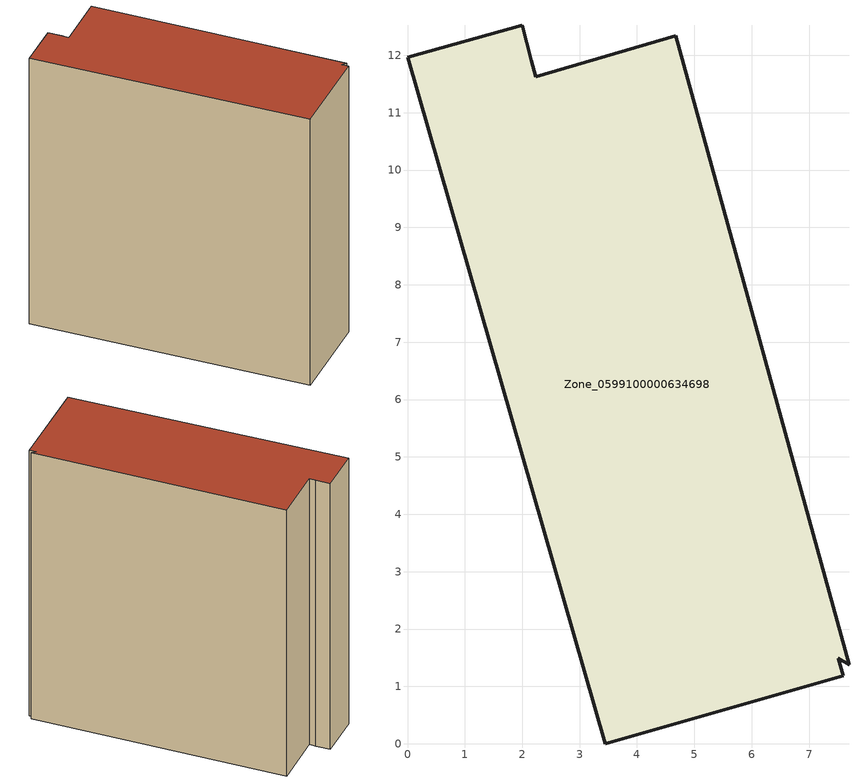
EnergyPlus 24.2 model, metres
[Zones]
Zone_0599100000634698
 floor ground (C_G): 4.68,12.34 7.7,1.38 7.51,1.49 7.59,1.18 3.45,0 0,11.96 2,12.52 2.16,11.91 2.24,11.62 z0
 wall outside (C_F): 0,11.96 3.45,0 7.59,1.18 7.51,1.49 7.7,1.38 4.68,12.34 2.24,11.62 2.16,11.91 2,12.52 0,11.96 z0:13.07
 roof outside (C_R): 7.7,1.38 4.68,12.34 2.24,11.62 2.16,11.91 2,12.52 0,11.96 3.45,0 7.59,1.18 7.51,1.49 z13.07
[BUILDING]
Pand.0599100000634698: North Axis=0; Terrain=City; Loads Convergence Tolerance Value=0.04; Temperature Convergence Tolerance Value=0.4; Solar Distribution=FullExterior; Maximum Number of Warmup Days=25; Minimum Number of Warmup Days=1
[Site:Location]
Rotterdam.The.Hague.AP_ZH_NLD Design_Conditions: Latitude=51.96; Longitude=4.45; Time Zone=1; Elevation=-4.5
[SITE:GROUNDTEMPERATURE:BUILDINGSURFACE]
18, 18, 18, 18, 18, 18, 18, 18, 18, 18, 18, 18
[MATERIAL] Thermal Absorptance=0.9; Solar Absorptance=0.7; Visible Absorptance=0.7
Name | Roughness | Thickness | Conductivity | Density | Specific Heat
G.TI.1946 | MediumSmooth | 0.15 | 1 | 540 | 1210
F.TI.1946 | Rough | 0.3 | 0.857143 | 1920 | 840
R.TI.1946 | MediumRough | 0.2 | 0.1 | 1500 | 1000
[CONSTRUCTION]
C_G: G.TI.1946
C_F: F.TI.1946
C_R: R.TI.1946
[ZONE]
Zone_0599100000634698: Type=1; Multiplier=1; Ceiling Height=Autocalculate; Volume=Autocalculate; Floor Area=autocalculate; Part of Total Floor Area=Yes
[ZONEINFILTRATION:DESIGNFLOWRATE]
Infil_Zone_0599100000634698: Zone or ZoneList or Space or SpaceList=Zone_0599100000634698; Schedule=AlwaysOn; Design Flow Rate Calculation Method=Flow/Area; Flow Rate per Floor Area=0.003; Constant Term Coefficient=1; Temperature Term Coefficient=0; Velocity Term Coefficient=0; Velocity Squared Term Coefficient=0
[HVACTEMPLATE:ZONE:IDEALLOADSAIRSYSTEM]
Zone_0599100000634698: Maximum Heating Supply Air Temperature=50; Minimum Cooling Supply Air Temperature=13; Maximum Heating Supply Air Humidity Ratio=0.0156; Minimum Cooling Supply Air Humidity Ratio=0.0077; Heating Limit=NoLimit; Cooling Limit=NoLimit; Dehumidification Control Type=ConstantSensibleHeatRatio; Cooling Sensible Heat Ratio=0.7; Dehumidification Setpoint=60; Humidification Control Type=None; Humidification Setpoint=30; Outdoor Air Method=None; Outdoor Air Flow Rate per Person=0.00944; Outdoor Air Flow Rate per Zone Floor Area=0; Outdoor Air Flow Rate per Zone=0; Demand Controlled Ventilation Type=None; Outdoor Air Economizer Type=NoEconomizer; Heat Recovery Type=None; Sensible Heat Recovery Effectiveness=0.7; Latent Heat Recovery Effectiveness=0.65
[ZONECONTROL:THERMOSTAT]
ThermostatControl_Zone_0599100000634698: Zone or ZoneList=Zone_0599100000634698; Control Type Schedule=DualSetpointControlType; Control 1=Thermostat_Zone_0599100000634698; Temperature Difference Between Cutout And Setpoint=0
[THERMOSTATSETPOINT:DUALSETPOINT]
Thermostat_Zone_0599100000634698: Heating Setpoint Temperature Schedule=HeatingSetpoint_Zone_0599100000634698; Cooling Setpoint Temperature Schedule=CoolingSetpoint_Zone_0599100000634698
[SCHEDULE:COMPACT]
HeatingSetpoint_Zone_0599100000634698: Through: 12/31, For: AllDays, Until: 24:00, 21
CoolingSetpoint_Zone_0599100000634698: Through: 12/31, For: AllDays, Until: 24:00, 24
DualSetpointControlType: Through: 12/31, For: AllDays, Until: 24:00, 4
AlwaysOn: Through: 12/31, For: AllDays, Until: 24:00, 1
